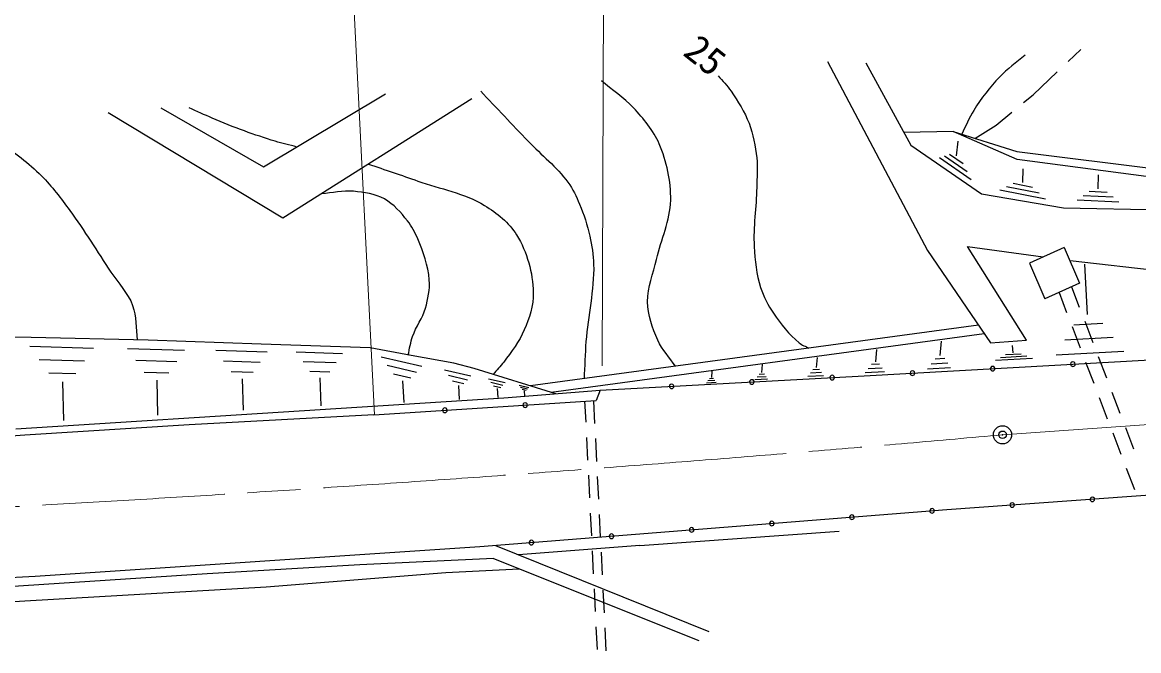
# Model space of a CAD drawing. Units: millimetres, scale not verified. Extents: x 40000 to 680000, y 20000 to 380000.
# Drawn here: x 407659 to 481042, y 271099 to 312416 of the extents above; entities that cross this region are included whole.
import ezdxf
from ezdxf.enums import TextEntityAlignment as Align

# ---------------------------------------------------------------- set-up
doc = ezdxf.new("R2010")
doc.units = ezdxf.units.MM
doc.header["$LTSCALE"] = 1000
doc.header["$PDMODE"] = 32
doc.header["$PDSIZE"] = 500
doc.linetypes.add('CHAIN', pattern=[18.5, 12, -1.5, 3.5, -1.5])
for name, color, linetype, lineweight in [('M-BGD', 7, 'Continuous', 25), ('M-BMK', 2, 'CHAIN', 13), ('M-BMK-SRVR', 3, 'Continuous', 25), ('M-STR-HTXT', 7, 'Continuous', 13)]:
    doc.layers.add(name, color=color, linetype=linetype, lineweight=lineweight)
doc.styles.add('ＭＳ ゴシック', font='')
doc.styles.get('ＭＳ ゴシック').set_extended_font_data('MS Gothic')

msp = doc.modelspace()

# ---------------------------------------------------------------- linework, layer by layer
at = {"layer": 'M-BGD'}
for p, q in [((476409, 309845), (477235, 310631)), ((460578, 309830), (467162, 297422)), ((463111, 309746), (466065, 304344)), ((474112, 307658), (475687, 309158)), ((423522, 302909), (431541, 307720)), ((473482, 307140), (474112, 307658)), ((416770, 306792), (423522, 302909)), ((437197, 307382), (424788, 299532)), ((424788, 299532), (413309, 306454)), ((471668, 305648), (472712, 306506)), ((470273, 304787), (471668, 305648)), ((468854, 305233), (465615, 305166)), ((473050, 303400), (468854, 305233)), ((468854, 305233), (473030, 303929)), ((469075, 303639), (469176, 304611)), ((466065, 304344), (470707, 301136)), ((473030, 303929), (483155, 302656)), ((470027, 302048), (467944, 303503)), ((469763, 302580), (468276, 303619)), ((469499, 303111), (468607, 303735)), ((491263, 300996), (473050, 303400)), ((473430, 301887), (473443, 302786)), ((478380, 301464), (478394, 302377)), ((474071, 301559), (472782, 301816)), ((470707, 301136), (476110, 300208)), ((474922, 300789), (471913, 301388)), ((474497, 301174), (472347, 301602)), ((479355, 300912), (477390, 301003)), ((478967, 301234), (477787, 301289)), ((476110, 300208), (485126, 300031)), ((479744, 300589), (476992, 300718)), ((467162, 297422), (471298, 291345)), ((473662, 291513), (469779, 297675)), ((469779, 297675), (474759, 297000)), ((476152, 297609), (473865, 296581)), ((476152, 297609), (477156, 295259)), ((473865, 296581), (474869, 294231)), ((476532, 296747), (484044, 295903)), ((477688, 293195), (477496, 296512)), ((477156, 295259), (474869, 294231)), ((476631, 295023), (477140, 293692)), ((475805, 294652), (476307, 293339)), ((470514, 292497), (441060, 288506)), ((476663, 292407), (477197, 291011)), ((478679, 292614), (476770, 292503)), ((477496, 292761), (478030, 291364)), ((408244, 291682), (401407, 291851)), ((415925, 291513), (408244, 291682)), ((423353, 291260), (415925, 291513)), ((470876, 291935), (442427, 288080)), ((467996, 290504), (468082, 291453)), ((471298, 291345), (473662, 291513)), ((479371, 291696), (476189, 291512)), ((408155, 291111), (412332, 290986)), ((414566, 290976), (418323, 290863)), ((420385, 290853), (423762, 290752)), ((430528, 291007), (423353, 291260)), ((425669, 290741), (428699, 290650)), ((433229, 290500), (430528, 291007)), ((463761, 290099), (463832, 290894)), ((473327, 290601), (472293, 290541)), ((472797, 290681), (472741, 291176)), ((480063, 290778), (475608, 290520)), ((408773, 290242), (411756, 290153)), ((415121, 290194), (417805, 290114)), ((420885, 290150), (423296, 290078)), ((426117, 290111), (428282, 290046)), ((431239, 290431), (433918, 289810)), ((431650, 289865), (433563, 289421)), ((436015, 289994), (433229, 290500)), ((437366, 289656), (436015, 289994)), ((456275, 289384), (456322, 289906)), ((459862, 289727), (459921, 290379)), ((462604, 289150), (482187, 290247)), ((464015, 289938), (463474, 289908)), ((468487, 290006), (467410, 289947)), ((468300, 290311), (467654, 290275)), ((474053, 290312), (471641, 290172)), ((473690, 290456), (471967, 290356)), ((477553, 290079), (478087, 288683)), ((478386, 290433), (478920, 289036)), ((409391, 289373), (411181, 289320)), ((415677, 289413), (417287, 289364)), ((421384, 289448), (422831, 289405)), ((426565, 289480), (427864, 289442)), ((432060, 289299), (433208, 289033)), ((435400, 289575), (437149, 289170)), ((435668, 289206), (436918, 288916)), ((442722, 287988), (437366, 289656)), ((445638, 288221), (462604, 289150)), ((452974, 289069), (453010, 289470)), ((456442, 289278), (456087, 289258)), ((460328, 289176), (459292, 289118)), ((460200, 289385), (459460, 289344)), ((460071, 289594), (459627, 289570)), ((464328, 289428), (463066, 289358)), ((464171, 289683), (463270, 289633)), ((468674, 289702), (467166, 289619)), ((410300, 288779), (410364, 286227)), ((416495, 288878), (416552, 286582)), ((422119, 288968), (422171, 286904)), ((427225, 289049), (427271, 287197)), ((432653, 288848), (432736, 287416)), ((435936, 288836), (436686, 288662)), ((436323, 288542), (436378, 287607)), ((438296, 288980), (439397, 288724)), ((438465, 288747), (439252, 288565)), ((438633, 288514), (439106, 288405)), ((440310, 288565), (440962, 288414)), ((440410, 288428), (440875, 288320)), ((453260, 288730), (452623, 288695)), ((453181, 288859), (452726, 288833)), ((453102, 288987), (452829, 288972)), ((456647, 288943), (455819, 288898)), ((456545, 289111), (455953, 289078)), ((427236, 286955), (439307, 287715)), ((438877, 288329), (438911, 287740)), ((439307, 287715), (445638, 288221)), ((440510, 288290), (440789, 288226)), ((440654, 288180), (440674, 287832)), ((445638, 288221), (445384, 287546)), ((478443, 287751), (478977, 286354)), ((479276, 288105), (479810, 286708)), ((407231, 285689), (427236, 286955)), ((430763, 286607), (445384, 287546)), ((444715, 286119), (444646, 287499)), ((445300, 286035), (445225, 287536)), ((430763, 286607), (418627, 285942)), ((418627, 285942), (407822, 285267)), ((480166, 285777), (480700, 284380)), ((407822, 285267), (398790, 284592)), ((444839, 283629), (444765, 285123)), ((445424, 283546), (445349, 285040)), ((479333, 285423), (479867, 284026)), ((444963, 281140), (444889, 282634)), ((445548, 281057), (445474, 282550)), ((480223, 283095), (480758, 281698)), ((483875, 281469), (468428, 280371)), ((468428, 280371), (437726, 277936)), ((445088, 278651), (445013, 280144)), ((445672, 278567), (445598, 280061)), ((448254, 278008), (461361, 278963)), ((437726, 277936), (408497, 275982)), ((438773, 278019), (452784, 272357)), ((448254, 278008), (440266, 277400)), ((445212, 276161), (445137, 277655)), ((445797, 276078), (445722, 277572)), ((429853, 276742), (419808, 276151)), ((438623, 277167), (429853, 276742)), ((438623, 277167), (452137, 271761)), ((408497, 275982), (380642, 274378)), ((419808, 276151), (406725, 275307)), ((423691, 275307), (435509, 276235)), ((435509, 276235), (440320, 276488)), ((407822, 274378), (423691, 275307)), ((445336, 273672), (445261, 275166)), ((445921, 273589), (445846, 275082)), ((399381, 273872), (407822, 274378)), ((445460, 271183), (445386, 272676)), ((446045, 271099), (445970, 272593))]:
    msp.add_line(p, q, dxfattribs=at)
for centre, start, end in [((476720, 289941), 179.99996, 359.99996), ((476720, 289941), 359.99996, 179.99996), ((460893, 289056), 359.99996, 179.99996), ((466169, 289350), 359.99996, 179.99996), ((466169, 289350), 179.99996, 359.99996), ((471445, 289645), 359.99996, 179.99996), ((471445, 289645), 179.99996, 359.99996), ((450341, 288479), 359.99996, 179.99996), ((450341, 288479), 179.99996, 359.99996), ((455617, 288768), 359.99996, 179.99996), ((455617, 288768), 179.99996, 359.99996), ((460893, 289056), 179.99996, 359.99996), ((435437, 286907), 359.99996, 179.99996), ((440710, 287246), 179.99996, 359.99996), ((440710, 287246), 359.99996, 179.99996), ((435437, 286907), 179.99996, 359.99996), ((477999, 281051), 359.99996, 179.99996), ((467458, 280294), 359.99996, 179.99996), ((472728, 280677), 179.99996, 359.99996), ((472728, 280677), 359.99996, 179.99996), ((477999, 281051), 179.99996, 359.99996), ((456924, 279459), 359.99996, 179.99996), ((462191, 279877), 359.99996, 179.99996), ((462191, 279877), 179.99996, 359.99996), ((467458, 280294), 179.99996, 359.99996), ((451656, 279041), 179.99996, 359.99996), ((451656, 279041), 359.99996, 179.99996), ((456924, 279459), 179.99996, 359.99996), ((441122, 278205), 179.99996, 359.99996), ((441122, 278205), 359.99996, 179.99996), ((446389, 278623), 359.99996, 179.99996), ((446389, 278623), 179.99996, 359.99996)]:
    msp.add_arc(centre, 150, start, end, dxfattribs=at)
for points, knots in [([(473577, 310252), (473015, 309774), (472399, 309352), (471889, 308817), (471253, 308149), (470693, 307404), (470201, 306623), (469890, 306129), (469674, 305581), (469410, 305059)], [0, 0, 0, 0, 1, 1, 1, 2, 2, 2, 3, 3, 3, 3]), ([(450598, 289798), (450211, 290370), (449723, 290885), (449436, 291513), (449074, 292308), (448783, 293172), (448761, 294046), (448736, 294995), (449143, 295905), (449352, 296831), (449645, 298129), (450258, 299383), (450280, 300714), (450301, 301978), (450025, 303270), (449521, 304428), (449134, 305316), (448490, 306081), (447832, 306792), (447209, 307466), (446426, 307973), (445722, 308564)], [0, 0, 0, 0, 1, 1, 1, 2, 2, 2, 3, 3, 3, 4, 4, 4, 5, 5, 5, 6, 6, 6, 7, 7, 7, 7]), ([(453403, 308902), (453685, 308564), (453998, 308251), (454248, 307889), (454704, 307225), (455142, 306532), (455429, 305779), (455707, 305052), (455851, 304273), (455936, 303500), (456006, 302856), (455950, 302205), (455936, 301558), (455908, 300263), (455695, 298969), (455767, 297675), (455818, 296765), (455912, 295842), (456189, 294974), (456380, 294375), (456683, 293809), (457033, 293286), (457510, 292573), (458056, 291886), (458721, 291345), (458911, 291190), (459148, 291106), (459362, 290986)], [0, 0, 0, 0, 1, 1, 1, 2, 2, 2, 3, 3, 3, 4, 4, 4, 5, 5, 5, 6, 6, 6, 7, 7, 7, 8, 8, 8, 9, 9, 9, 9]), ([(437788, 307889), (438829, 306792), (439864, 305689), (440911, 304597), (441778, 303692), (442791, 302910), (443527, 301896), (443846, 301458), (444077, 300960), (444287, 300461), (444574, 299780), (444799, 299071), (444962, 298351), (445100, 297741), (445204, 297118), (445216, 296494), (445246, 294797), (444836, 293121), (444709, 291429), (444648, 290615), (444627, 289799), (444586, 288983)], [0, 0, 0, 0, 1, 1, 1, 2, 2, 2, 3, 3, 3, 4, 4, 4, 5, 5, 5, 6, 6, 6, 7, 7, 7, 7]), ([(425699, 304215), (425227, 304342), (424750, 304456), (424282, 304597), (423600, 304802), (422925, 305027), (422256, 305272), (421545, 305533), (420844, 305822), (420146, 306116), (419635, 306332), (419133, 306567), (418627, 306792)], [0, 0, 0, 0, 1, 1, 1, 2, 2, 2, 3, 3, 3, 4, 4, 4, 4]), ([(403264, 305779), (404221, 305357), (405238, 305051), (406134, 304513), (407147, 303903), (408077, 303147), (408919, 302318), (409618, 301631), (410194, 300827), (410776, 300039), (411740, 298733), (412583, 297342), (413478, 295987), (413959, 295258), (414607, 294612), (414912, 293792), (415178, 293079), (415116, 292283), (415217, 291529)], [0, 0, 0, 0, 1, 1, 1, 2, 2, 2, 3, 3, 3, 4, 4, 4, 5, 5, 5, 6, 6, 6, 6]), ([(430419, 303095), (431497, 302723), (432578, 302362), (433652, 301980), (435119, 301459), (436710, 301187), (438041, 300376), (438857, 299879), (439648, 299248), (440151, 298435), (440845, 297314), (441219, 295954), (441248, 294637), (441267, 293797), (440987, 292961), (440658, 292189), (440330, 291420), (439804, 290750), (439307, 290078), (439096, 289793), (438847, 289537), (438617, 289267)], [0, 0, 0, 0, 1, 1, 1, 2, 2, 2, 3, 3, 3, 4, 4, 4, 5, 5, 5, 6, 6, 6, 7, 7, 7, 7]), ([(433020, 290540), (433118, 290949), (433177, 291369), (433314, 291767), (433535, 292410), (433969, 292970), (434158, 293624), (434331, 294224), (434454, 294857), (434411, 295481), (434346, 296414), (434013, 297319), (433652, 298182), (433476, 298600), (433257, 299007), (432976, 299364), (432546, 299911), (432068, 300464), (431457, 300799), (430846, 301133), (430125, 301248), (429431, 301305), (428728, 301363), (428024, 301192), (427321, 301136)], [0, 0, 0, 0, 1, 1, 1, 2, 2, 2, 3, 3, 3, 4, 4, 4, 5, 5, 5, 6, 6, 6, 7, 7, 7, 8, 8, 8, 8])]:
    msp.add_open_spline(points, degree=3, knots=knots, dxfattribs=at)
at = {"layer": 'M-BMK'}
msp.add_line((472092, 285293), (570943, 292261), dxfattribs=at)
msp.add_arc((299521, 2207636), 1930074, 272.15279, 275.12976, dxfattribs=at)
at = {"layer": 'M-BMK-SRVR'}
msp.add_circle((472092, 285293), 598, dxfattribs=at)
msp.add_point((472092, 285293), dxfattribs=at)
at = {"layer": 'M-STR-HTXT'}
for p, q in [((445764, 289818), (445995, 346247)), ((430801, 286610), (429102, 320498))]:
    msp.add_line(p, q, dxfattribs=at)

# ---------------------------------------------------------------- texts
at = {"layer": 'M-BGD', "style": 'ＭＳ ゴシック'}
msp.add_text('25', height=1833, rotation=321.542, dxfattribs=at).set_placement((450665, 309882), align=Align.BOTTOM_LEFT)

doc.saveas('drawing.dxf')
